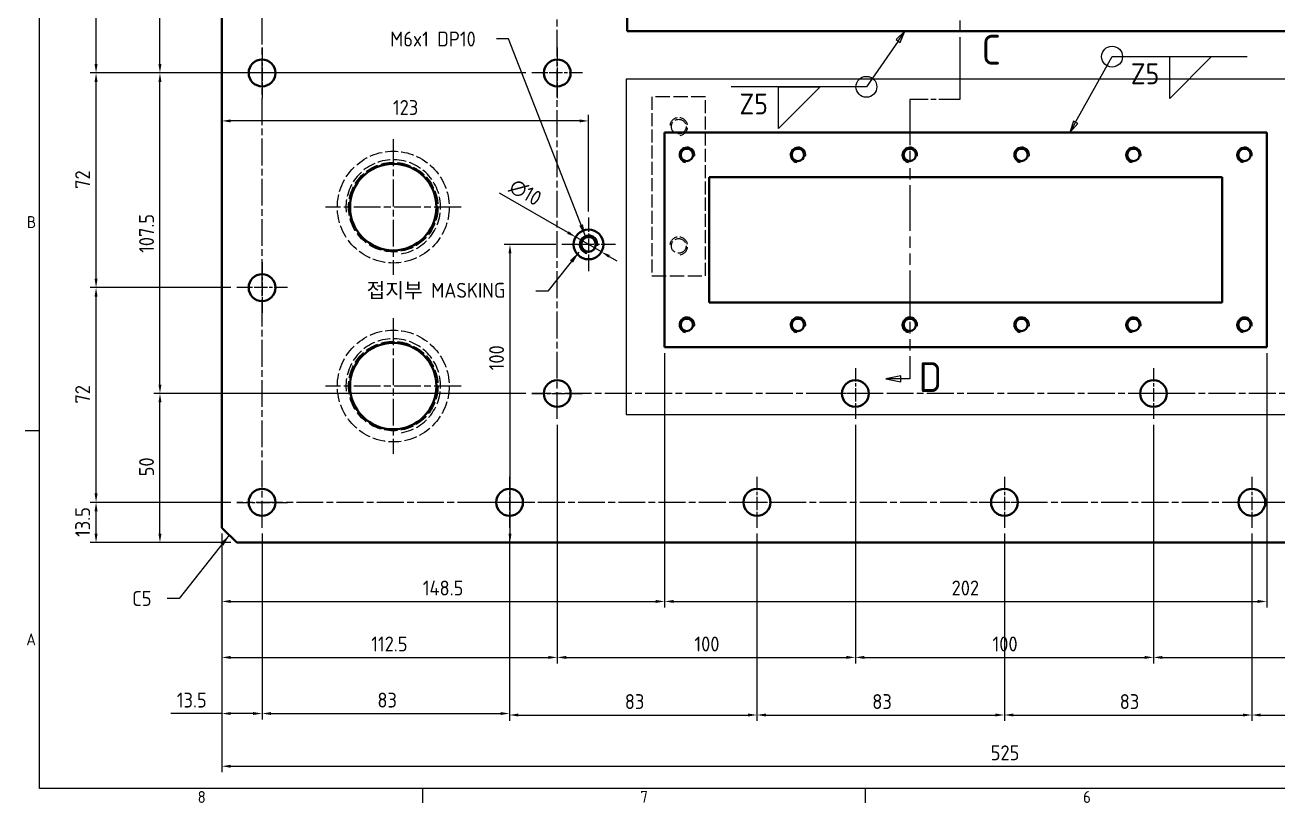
# Model space of a CAD drawing. Header units: millimetres. Extents: x 0 to 1188, y 0 to 840.
# Drawn here: x 15.2 to 435.5, y 15.2 to 276 of the extents above; entities that cross this region are included whole.
import ezdxf

# ---------------------------------------------------------------- set-up
doc = ezdxf.new("R2010")
doc.units = ezdxf.units.MM
doc.header["$LTSCALE"] = 2
for name, pattern in [('CHAIN', [0.3543, 0.2362, -0.0295, 0.0591, -0.0295]), ('DASHED', [0.2067, 0.1654, -0.0413]), ('DOUBLE_DASH_CHAIN', [1.2403, 0.6614, -0.0827, 0.1654, -0.0827, 0.1654, -0.0827])]:
    doc.linetypes.add(name, pattern=pattern)
doc.layers.get('0').update_dxf_attribs({"color": 3, "lineweight": 25})
for name, color, linetype, lineweight in [('가려진 것(ISO)', 2, 'DASHED', 18), ('가시적인 것(ISO)', 3, 'Continuous', 40), ('가시적인 좁은 것(ISO)', 3, 'Continuous', 35), ('경계(ISO)', 7, 'Continuous', 25), ('기호(ISO)', 5, 'Continuous', 25), ('단면선(ISO)', 7, 'CHAIN', 25), ('상세 경계(JIS)', 7, 'Continuous', 25), ('중심 표식(ISO)', 1, 'Continuous', 25), ('중심선(ISO)', 1, 'Continuous', 25), ('치수(ISO)', 2, 'Continuous', 25)]:
    doc.layers.add(name, color=color, linetype=linetype, lineweight=lineweight)
doc.styles.add('문자 텍스트_PSTEK_POSCO', font='isocp.shx')
doc.styles.add('부품번호텍스트_PSTEK_POSCO', font='isocp.shx')
doc.styles.add('치수 텍스트_PSTEK_POSCO', font='isocp.shx')
doc.styles.add('표면거칠기 텍스트_PSTEK_POSCO', font='isocp.shx')
doc.dimstyles.new('치수_PSTEK_POSCO', dxfattribs={"dimscale": 2, "dimtxt": 2.5, "dimasz": 1.5, "dimexe": 1, "dimexo": 1, "dimgap": 1, "dimtad": 1, "dimrnd": 1e-08, "dimdsep": 46, "dimtxsty": '치수 텍스트_PSTEK_POSCO', "dimcen": 0.09, "dimdle": 10, "dimclrd": 7, "dimclre": 7, "dimclrt": 2, "dimadec": 1, "dimazin": 2, "dimtfac": 1, "dimtmove": 0, "dimatfit": 3, "dimfxl": 0, "dimtolj": 1, "dimlwd": -1, "dimlwe": -1, "dimarcsym": 0})
doc.dimstyles.new('치수_PSTEK_POSCO$7', dxfattribs={"dimscale": 2, "dimtxt": 2.5, "dimasz": 2, "dimexe": 1, "dimexo": 1, "dimgap": 1, "dimtad": 1, "dimrnd": 1e-08, "dimdsep": 46, "dimtxsty": '치수 텍스트_PSTEK_POSCO', "dimcen": 0.09, "dimdle": 10, "dimclrd": 7, "dimclre": 7, "dimclrt": 2, "dimadec": 1, "dimazin": 2, "dimtfac": 1, "dimtmove": 0, "dimatfit": 3, "dimfxl": 0, "dimtolj": 1, "dimlwd": -1, "dimlwe": -1, "dimarcsym": 0})

# ---------------------------------------------------------------- blocks, each defined once
blk = doc.blocks.new('경계 Default Border')
at = {"layer": '경계(ISO)'}
for p, q in [((10, 70), (7.6, 70)), ((74.25, 10), (74.25, 7.6)), ((148.5, 10), (148.5, 7.6))]:
    blk.add_line(p, q, dxfattribs=at)
at = {"layer": '경계(ISO)', "flags": 128}
blk.add_lwpolyline([(10, 10), (10, 410), (584, 410), (584, 10), (10, 10)], dxfattribs=at)
at = {"layer": '경계(ISO)', "color": 2, "char_height": 2, "attachment_point": 7, "style": '문자 텍스트_PSTEK_POSCO'}
for s, insert in [('B', (7.92, 103.98)), ('A', (7.81, 34)), ('8', (36.55, 7.58)), ('7', (110.8, 7.6)), ('6', (185.05, 7.58))]:
    blk.add_mtext(s, dxfattribs=dict(at, insert=insert))
blk = doc.blocks.new('2dDetail0')
at = {"layer": '상세 경계(JIS)', "flags": 128}
blk.add_lwpolyline([(108.41, 72.69), (230.5, 72.69), (230.5, 128.94), (108.41, 128.94), (108.41, 72.69)], dxfattribs=at)
at = {"layer": '상세 경계(JIS)', "insert": (168.03, 131.38), "char_height": 5, "attachment_point": 7, "style": '부품번호텍스트_PSTEK_POSCO'}
blk.add_mtext('C', dxfattribs=at)
blk = doc.blocks.new('*D47')
at = {"layer": 'Defpoints', "color": 0, "transparency": 16777216}
for p in [(60.45, 152.47), (185.21, 152.47), (86.21, 102.47)]:
    blk.add_point(p, dxfattribs=at)
at = {"layer": '치수(ISO)', "color": 7, "transparency": 16777216}
for p, q in [((183.21, 152.47), (58.45, 152.47)), ((60.45, 105.47), (60.45, 149.47)), ((84.21, 102.47), (58.45, 102.47))]:
    blk.add_line(p, q, dxfattribs=at)
for points in [[(59.95, 149.47), (60.95, 149.47), (60.45, 152.47)], [(59.95, 105.47), (60.95, 105.47), (60.45, 102.47)]]:
    blk.add_solid(points, dxfattribs=at)
at = {"layer": '치수(ISO)', "color": 2, "transparency": 16777216, "insert": (55.95, 124.7), "char_height": 5, "attachment_point": 4, "rotation": 90, "style": '치수 텍스트_PSTEK_POSCO'}
blk.add_mtext('\\A1;50', dxfattribs=at)
blk = doc.blocks.new('*D49')
at = {"layer": 'Defpoints', "color": 0, "transparency": 16777216}
for p in [(60.45, 367.47), (185.21, 367.47), (185.21, 259.97)]:
    blk.add_point(p, dxfattribs=at)
at = {"layer": '치수(ISO)', "color": 7, "transparency": 16777216}
for p, q in [((183.21, 367.47), (58.45, 367.47)), ((60.45, 262.97), (60.45, 364.47)), ((183.21, 259.97), (58.45, 259.97))]:
    blk.add_line(p, q, dxfattribs=at)
for points in [[(59.95, 364.47), (60.95, 364.47), (60.45, 367.47)], [(59.95, 262.97), (60.95, 262.97), (60.45, 259.97)]]:
    blk.add_solid(points, dxfattribs=at)
at = {"layer": '치수(ISO)', "color": 2, "transparency": 16777216, "insert": (55.95, 307.14), "char_height": 5, "attachment_point": 4, "rotation": 90, "style": '치수 텍스트_PSTEK_POSCO'}
blk.add_mtext('\\A1;107.5', dxfattribs=at)
blk = doc.blocks.new('*D50')
at = {"layer": 'Defpoints', "color": 0, "transparency": 16777216}
for p in [(60.45, 259.97), (185.21, 259.97), (185.21, 152.47)]:
    blk.add_point(p, dxfattribs=at)
at = {"layer": '치수(ISO)', "color": 7, "transparency": 16777216}
for p, q in [((183.21, 259.97), (58.45, 259.97)), ((60.45, 155.47), (60.45, 256.97)), ((183.21, 152.47), (58.45, 152.47))]:
    blk.add_line(p, q, dxfattribs=at)
for points in [[(59.95, 256.97), (60.95, 256.97), (60.45, 259.97)], [(59.95, 155.47), (60.95, 155.47), (60.45, 152.47)]]:
    blk.add_solid(points, dxfattribs=at)
at = {"layer": '치수(ISO)', "color": 2, "transparency": 16777216, "insert": (55.95, 199.64), "char_height": 5, "attachment_point": 4, "rotation": 90, "style": '치수 텍스트_PSTEK_POSCO'}
blk.add_mtext('\\A1;107.5', dxfattribs=at)
blk = doc.blocks.new('*D51')
at = {"layer": 'Defpoints', "color": 0, "transparency": 16777216}
for p in [(39.02, 115.97), (86.21, 115.97), (86.21, 102.47)]:
    blk.add_point(p, dxfattribs=at)
at = {"layer": '치수(ISO)', "color": 7, "transparency": 16777216}
for p, q in [((84.21, 115.97), (37.02, 115.97)), ((39.02, 105.47), (39.02, 112.97)), ((84.21, 102.47), (37.02, 102.47))]:
    blk.add_line(p, q, dxfattribs=at)
for points in [[(38.52, 112.97), (39.52, 112.97), (39.02, 115.97)], [(38.52, 105.47), (39.52, 105.47), (39.02, 102.47)]]:
    blk.add_solid(points, dxfattribs=at)
at = {"layer": '치수(ISO)', "color": 2, "transparency": 16777216, "insert": (34.52, 104.37), "char_height": 5, "attachment_point": 4, "rotation": 90, "style": '치수 텍스트_PSTEK_POSCO'}
blk.add_mtext('\\A1;13.5', dxfattribs=at)
blk = doc.blocks.new('*D54')
at = {"layer": 'Defpoints', "color": 0, "transparency": 16777216}
for p in [(39.02, 331.97), (86.21, 331.97), (86.21, 259.97)]:
    blk.add_point(p, dxfattribs=at)
at = {"layer": '치수(ISO)', "color": 7, "transparency": 16777216}
for p, q in [((84.21, 331.97), (37.02, 331.97)), ((39.02, 262.97), (39.02, 328.97)), ((84.21, 259.97), (37.02, 259.97))]:
    blk.add_line(p, q, dxfattribs=at)
for points in [[(38.52, 328.97), (39.52, 328.97), (39.02, 331.97)], [(38.52, 262.97), (39.52, 262.97), (39.02, 259.97)]]:
    blk.add_solid(points, dxfattribs=at)
at = {"layer": '치수(ISO)', "color": 2, "transparency": 16777216, "insert": (34.52, 293.09), "char_height": 5, "attachment_point": 4, "rotation": 90, "style": '치수 텍스트_PSTEK_POSCO'}
blk.add_mtext('\\A1;72', dxfattribs=at)
blk = doc.blocks.new('*D55')
at = {"layer": 'Defpoints', "color": 0, "transparency": 16777216}
for p in [(39.02, 259.97), (86.21, 259.97), (86.21, 187.97)]:
    blk.add_point(p, dxfattribs=at)
at = {"layer": '치수(ISO)', "color": 7, "transparency": 16777216}
for p, q in [((84.21, 259.97), (37.02, 259.97)), ((39.02, 190.97), (39.02, 256.97)), ((84.21, 187.97), (37.02, 187.97))]:
    blk.add_line(p, q, dxfattribs=at)
for points in [[(38.52, 256.97), (39.52, 256.97), (39.02, 259.97)], [(38.52, 190.97), (39.52, 190.97), (39.02, 187.97)]]:
    blk.add_solid(points, dxfattribs=at)
at = {"layer": '치수(ISO)', "color": 2, "transparency": 16777216, "insert": (34.52, 221.09), "char_height": 5, "attachment_point": 4, "rotation": 90, "style": '치수 텍스트_PSTEK_POSCO'}
blk.add_mtext('\\A1;72', dxfattribs=at)
blk = doc.blocks.new('*D56')
at = {"layer": 'Defpoints', "color": 0, "transparency": 16777216}
for p in [(39.02, 187.97), (86.21, 187.97), (86.21, 115.97)]:
    blk.add_point(p, dxfattribs=at)
at = {"layer": '치수(ISO)', "color": 7, "transparency": 16777216}
for p, q in [((84.21, 187.97), (37.02, 187.97)), ((39.02, 118.97), (39.02, 184.97)), ((84.21, 115.97), (37.02, 115.97))]:
    blk.add_line(p, q, dxfattribs=at)
for points in [[(38.52, 184.97), (39.52, 184.97), (39.02, 187.97)], [(38.52, 118.97), (39.52, 118.97), (39.02, 115.97)]]:
    blk.add_solid(points, dxfattribs=at)
at = {"layer": '치수(ISO)', "color": 2, "transparency": 16777216, "insert": (34.52, 149.09), "char_height": 5, "attachment_point": 4, "rotation": 90, "style": '치수 텍스트_PSTEK_POSCO'}
blk.add_mtext('\\A1;72', dxfattribs=at)
blk = doc.blocks.new('*D57')
at = {"layer": 'Defpoints', "color": 0, "transparency": 16777216}
for p in [(229.71, 167.97), (81.21, 107.47), (229.71, 82.74)]:
    blk.add_point(p, dxfattribs=at)
at = {"layer": '치수(ISO)', "color": 7, "transparency": 16777216}
for p, q in [((229.71, 165.97), (229.71, 80.74)), ((81.21, 105.47), (81.21, 80.74)), ((84.21, 82.74), (226.71, 82.74))]:
    blk.add_line(p, q, dxfattribs=at)
for points in [[(84.21, 83.24), (84.21, 82.24), (81.21, 82.74)], [(226.71, 83.24), (226.71, 82.24), (229.71, 82.74)]]:
    blk.add_solid(points, dxfattribs=at)
at = {"layer": '치수(ISO)', "color": 2, "transparency": 16777216, "insert": (148.61, 87.24), "char_height": 5, "attachment_point": 4, "style": '치수 텍스트_PSTEK_POSCO'}
blk.add_mtext('\\A1;148.5', dxfattribs=at)
blk = doc.blocks.new('*D58')
at = {"layer": 'Defpoints', "color": 0, "transparency": 16777216}
for p in [(229.71, 167.97), (431.71, 167.97), (431.71, 82.74)]:
    blk.add_point(p, dxfattribs=at)
at = {"layer": '치수(ISO)', "color": 7, "transparency": 16777216}
for p, q in [((229.71, 165.97), (229.71, 80.74)), ((431.71, 165.97), (431.71, 80.74)), ((232.71, 82.74), (428.71, 82.74))]:
    blk.add_line(p, q, dxfattribs=at)
for points in [[(232.71, 83.24), (232.71, 82.24), (229.71, 82.74)], [(428.71, 83.24), (428.71, 82.24), (431.71, 82.74)]]:
    blk.add_solid(points, dxfattribs=at)
at = {"layer": '치수(ISO)', "color": 2, "transparency": 16777216, "insert": (326, 87.24), "char_height": 5, "attachment_point": 4, "style": '치수 텍스트_PSTEK_POSCO'}
blk.add_mtext('\\A1;202', dxfattribs=at)
blk = doc.blocks.new('*D72')
at = {"layer": 'Defpoints', "color": 0, "transparency": 16777216}
for p in [(193.71, 143.97), (81.21, 107.47), (193.71, 63.97)]:
    blk.add_point(p, dxfattribs=at)
at = {"layer": '치수(ISO)', "color": 7, "transparency": 16777216}
for p, q in [((193.71, 141.97), (193.71, 61.97)), ((81.21, 105.47), (81.21, 61.97)), ((84.21, 63.97), (190.71, 63.97))]:
    blk.add_line(p, q, dxfattribs=at)
for points in [[(84.21, 64.47), (84.21, 63.47), (81.21, 63.97)], [(190.71, 64.47), (190.71, 63.47), (193.71, 63.97)]]:
    blk.add_solid(points, dxfattribs=at)
at = {"layer": '치수(ISO)', "color": 2, "transparency": 16777216, "insert": (131.34, 68.47), "char_height": 5, "attachment_point": 4, "style": '치수 텍스트_PSTEK_POSCO'}
blk.add_mtext('\\A1;112.5', dxfattribs=at)
blk = doc.blocks.new('*D73')
at = {"layer": 'Defpoints', "color": 0, "transparency": 16777216}
for p in [(193.71, 143.97), (293.71, 143.97), (293.71, 63.97)]:
    blk.add_point(p, dxfattribs=at)
at = {"layer": '치수(ISO)', "color": 7, "transparency": 16777216}
for p, q in [((193.71, 141.97), (193.71, 61.97)), ((293.71, 141.97), (293.71, 61.97)), ((196.71, 63.97), (290.71, 63.97))]:
    blk.add_line(p, q, dxfattribs=at)
for points in [[(196.71, 64.47), (196.71, 63.47), (193.71, 63.97)], [(290.71, 64.47), (290.71, 63.47), (293.71, 63.97)]]:
    blk.add_solid(points, dxfattribs=at)
at = {"layer": '치수(ISO)', "color": 2, "transparency": 16777216, "insert": (239.73, 68.47), "char_height": 5, "attachment_point": 4, "style": '치수 텍스트_PSTEK_POSCO'}
blk.add_mtext('\\A1;100', dxfattribs=at)
blk = doc.blocks.new('*D74')
at = {"layer": 'Defpoints', "color": 0, "transparency": 16777216}
for p in [(293.71, 143.97), (393.71, 143.97), (393.71, 63.97)]:
    blk.add_point(p, dxfattribs=at)
at = {"layer": '치수(ISO)', "color": 7, "transparency": 16777216}
for p, q in [((293.71, 141.97), (293.71, 61.97)), ((393.71, 141.97), (393.71, 61.97)), ((296.71, 63.97), (390.71, 63.97))]:
    blk.add_line(p, q, dxfattribs=at)
for points in [[(296.71, 64.47), (296.71, 63.47), (293.71, 63.97)], [(390.71, 64.47), (390.71, 63.47), (393.71, 63.97)]]:
    blk.add_solid(points, dxfattribs=at)
at = {"layer": '치수(ISO)', "color": 2, "transparency": 16777216, "insert": (339.73, 68.47), "char_height": 5, "attachment_point": 4, "style": '치수 텍스트_PSTEK_POSCO'}
blk.add_mtext('\\A1;100', dxfattribs=at)
blk = doc.blocks.new('*D75')
at = {"layer": 'Defpoints', "color": 0, "transparency": 16777216}
for p in [(393.71, 143.97), (493.71, 143.97), (493.71, 63.97)]:
    blk.add_point(p, dxfattribs=at)
at = {"layer": '치수(ISO)', "color": 7, "transparency": 16777216}
for p, q in [((393.71, 141.97), (393.71, 61.97)), ((493.71, 141.97), (493.71, 61.97)), ((396.71, 63.97), (490.71, 63.97))]:
    blk.add_line(p, q, dxfattribs=at)
for points in [[(396.71, 64.47), (396.71, 63.47), (393.71, 63.97)], [(490.71, 64.47), (490.71, 63.47), (493.71, 63.97)]]:
    blk.add_solid(points, dxfattribs=at)
at = {"layer": '치수(ISO)', "color": 2, "transparency": 16777216, "insert": (439.73, 68.47), "char_height": 5, "attachment_point": 4, "style": '치수 텍스트_PSTEK_POSCO'}
blk.add_mtext('\\A1;100', dxfattribs=at)
blk = doc.blocks.new('*D77')
at = {"layer": 'Defpoints', "color": 0, "transparency": 16777216}
for p in [(81.21, 107.47), (94.71, 107.47), (94.71, 45.15)]:
    blk.add_point(p, dxfattribs=at)
at = {"layer": '치수(ISO)', "color": 7, "transparency": 16777216}
for p, q in [((81.21, 105.47), (81.21, 43.15)), ((94.71, 105.47), (94.71, 43.15)), ((81.21, 45.15), (64.12, 45.15)), ((91.71, 45.15), (84.21, 45.15))]:
    blk.add_line(p, q, dxfattribs=at)
for points in [[(84.21, 45.65), (84.21, 44.65), (81.21, 45.15)], [(91.71, 45.65), (91.71, 44.65), (94.71, 45.15)]]:
    blk.add_solid(points, dxfattribs=at)
at = {"layer": '치수(ISO)', "color": 2, "transparency": 16777216, "insert": (66.12, 49.65), "char_height": 5, "attachment_point": 4, "style": '치수 텍스트_PSTEK_POSCO'}
blk.add_mtext('\\A1;13.5', dxfattribs=at)
blk = doc.blocks.new('*D78')
at = {"layer": 'Defpoints', "color": 0, "transparency": 16777216}
for p in [(94.71, 107.47), (177.71, 107.47), (177.71, 45.15)]:
    blk.add_point(p, dxfattribs=at)
at = {"layer": '치수(ISO)', "color": 7, "transparency": 16777216}
for p, q in [((94.71, 105.47), (94.71, 43.15)), ((177.71, 105.47), (177.71, 43.15)), ((97.71, 45.15), (174.71, 45.15))]:
    blk.add_line(p, q, dxfattribs=at)
for points in [[(97.71, 45.65), (97.71, 44.65), (94.71, 45.15)], [(174.71, 45.65), (174.71, 44.65), (177.71, 45.15)]]:
    blk.add_solid(points, dxfattribs=at)
at = {"layer": '치수(ISO)', "color": 2, "transparency": 16777216, "insert": (133.38, 49.65), "char_height": 5, "attachment_point": 4, "style": '치수 텍스트_PSTEK_POSCO'}
blk.add_mtext('\\A1;83', dxfattribs=at)
blk = doc.blocks.new('*D79')
at = {"layer": 'Defpoints', "color": 0, "transparency": 16777216}
for p in [(177.71, 107.47), (260.71, 107.47), (260.71, 44.65)]:
    blk.add_point(p, dxfattribs=at)
at = {"layer": '치수(ISO)', "color": 7, "transparency": 16777216}
for p, q in [((177.71, 105.47), (177.71, 42.65)), ((260.71, 105.47), (260.71, 42.65)), ((180.71, 44.65), (257.71, 44.65))]:
    blk.add_line(p, q, dxfattribs=at)
for points in [[(180.71, 45.15), (180.71, 44.15), (177.71, 44.65)], [(257.71, 45.15), (257.71, 44.15), (260.71, 44.65)]]:
    blk.add_solid(points, dxfattribs=at)
at = {"layer": '치수(ISO)', "color": 2, "transparency": 16777216, "insert": (216.38, 49.15), "char_height": 5, "attachment_point": 4, "style": '치수 텍스트_PSTEK_POSCO'}
blk.add_mtext('\\A1;83', dxfattribs=at)
blk = doc.blocks.new('*D80')
at = {"layer": 'Defpoints', "color": 0, "transparency": 16777216}
for p in [(260.71, 107.47), (343.71, 107.47), (343.71, 44.65)]:
    blk.add_point(p, dxfattribs=at)
at = {"layer": '치수(ISO)', "color": 7, "transparency": 16777216}
for p, q in [((260.71, 105.47), (260.71, 42.65)), ((343.71, 105.47), (343.71, 42.65)), ((263.71, 44.65), (340.71, 44.65))]:
    blk.add_line(p, q, dxfattribs=at)
for points in [[(263.71, 45.15), (263.71, 44.15), (260.71, 44.65)], [(340.71, 45.15), (340.71, 44.15), (343.71, 44.65)]]:
    blk.add_solid(points, dxfattribs=at)
at = {"layer": '치수(ISO)', "color": 2, "transparency": 16777216, "insert": (299.38, 49.15), "char_height": 5, "attachment_point": 4, "style": '치수 텍스트_PSTEK_POSCO'}
blk.add_mtext('\\A1;83', dxfattribs=at)
blk = doc.blocks.new('*D81')
at = {"layer": 'Defpoints', "color": 0, "transparency": 16777216}
for p in [(343.71, 107.47), (426.71, 107.47), (426.71, 44.65)]:
    blk.add_point(p, dxfattribs=at)
at = {"layer": '치수(ISO)', "color": 7, "transparency": 16777216}
for p, q in [((343.71, 105.47), (343.71, 42.65)), ((426.71, 105.47), (426.71, 42.65)), ((346.71, 44.65), (423.71, 44.65))]:
    blk.add_line(p, q, dxfattribs=at)
for points in [[(346.71, 45.15), (346.71, 44.15), (343.71, 44.65)], [(423.71, 45.15), (423.71, 44.15), (426.71, 44.65)]]:
    blk.add_solid(points, dxfattribs=at)
at = {"layer": '치수(ISO)', "color": 2, "transparency": 16777216, "insert": (382.38, 49.15), "char_height": 5, "attachment_point": 4, "style": '치수 텍스트_PSTEK_POSCO'}
blk.add_mtext('\\A1;83', dxfattribs=at)
blk = doc.blocks.new('*D82')
at = {"layer": 'Defpoints', "color": 0, "transparency": 16777216}
for p in [(426.71, 107.47), (509.71, 107.47), (509.71, 44.65)]:
    blk.add_point(p, dxfattribs=at)
at = {"layer": '치수(ISO)', "color": 7, "transparency": 16777216}
for p, q in [((426.71, 105.47), (426.71, 42.65)), ((509.71, 105.47), (509.71, 42.65)), ((429.71, 44.65), (506.71, 44.65))]:
    blk.add_line(p, q, dxfattribs=at)
for points in [[(429.71, 45.15), (429.71, 44.15), (426.71, 44.65)], [(506.71, 45.15), (506.71, 44.15), (509.71, 44.65)]]:
    blk.add_solid(points, dxfattribs=at)
at = {"layer": '치수(ISO)', "color": 2, "transparency": 16777216, "insert": (465.38, 49.15), "char_height": 5, "attachment_point": 4, "style": '치수 텍스트_PSTEK_POSCO'}
blk.add_mtext('\\A1;83', dxfattribs=at)
blk = doc.blocks.new('*D100')
at = {"layer": 'Defpoints', "color": 0, "transparency": 16777216}
for p in [(81.21, 107.47), (606.21, 107.47), (606.21, 27.47)]:
    blk.add_point(p, dxfattribs=at)
at = {"layer": '치수(ISO)', "color": 7, "transparency": 16777216}
for p, q in [((81.21, 105.47), (81.21, 25.47)), ((606.21, 105.47), (606.21, 25.47)), ((84.21, 27.47), (603.21, 27.47))]:
    blk.add_line(p, q, dxfattribs=at)
for points in [[(84.21, 27.97), (84.21, 26.97), (81.21, 27.47)], [(603.21, 27.97), (603.21, 26.97), (606.21, 27.47)]]:
    blk.add_solid(points, dxfattribs=at)
at = {"layer": '치수(ISO)', "color": 2, "transparency": 16777216, "insert": (339.11, 31.97), "char_height": 5, "attachment_point": 4, "style": '치수 텍스트_PSTEK_POSCO'}
blk.add_mtext('\\A1;525', dxfattribs=at)
blk = doc.blocks.new('*D104')
at = {"layer": 'Defpoints', "color": 0, "transparency": 16777216}
for p in [(81.21, 243.89), (81.21, 243.89), (204.21, 211.47)]:
    blk.add_point(p, dxfattribs=at)
at = {"layer": '치수(ISO)', "color": 7, "transparency": 16777216}
for p, q in [((201.21, 243.89), (84.21, 243.89)), ((204.21, 213.47), (204.21, 245.89))]:
    blk.add_line(p, q, dxfattribs=at)
for points in [[(84.21, 244.39), (84.21, 243.39), (81.21, 243.89)], [(201.21, 244.39), (201.21, 243.39), (204.21, 243.89)]]:
    blk.add_solid(points, dxfattribs=at)
at = {"layer": '치수(ISO)', "color": 2, "transparency": 16777216, "insert": (138.61, 248.39), "char_height": 5, "attachment_point": 4, "style": '치수 텍스트_PSTEK_POSCO'}
blk.add_mtext('\\A1;123', dxfattribs=at)
blk = doc.blocks.new('*D105')
at = {"layer": 'Defpoints', "color": 0, "transparency": 16777216}
for p in [(195.21, 202.47), (177.86, 102.47), (184, 102.47)]:
    blk.add_point(p, dxfattribs=at)
at = {"layer": '치수(ISO)', "color": 7, "transparency": 16777216}
for p, q in [((193.21, 202.47), (175.86, 202.47)), ((177.86, 199.47), (177.86, 105.47))]:
    blk.add_line(p, q, dxfattribs=at)
for points in [[(177.36, 199.47), (178.36, 199.47), (177.86, 202.47)], [(177.36, 105.47), (178.36, 105.47), (177.86, 102.47)]]:
    blk.add_solid(points, dxfattribs=at)
at = {"layer": '치수(ISO)', "color": 2, "transparency": 16777216, "insert": (173.36, 160.25), "char_height": 5, "attachment_point": 4, "rotation": 90, "style": '치수 텍스트_PSTEK_POSCO'}
blk.add_mtext('\\A1;100', dxfattribs=at)
blk = doc.blocks.new('*D106')
at = {"layer": 'Defpoints', "color": 0, "transparency": 16777216}
for p in [(199.88, 204.97), (208.54, 199.97)]:
    blk.add_point(p, dxfattribs=at)
at = {"layer": '치수(ISO)', "color": 7, "transparency": 16777216}
for p, q in [((197.28, 206.47), (174.37, 219.7)), ((208.54, 199.97), (199.88, 204.97)), ((211.14, 198.47), (213.74, 196.97))]:
    blk.add_line(p, q, dxfattribs=at)
for points in [[(197.53, 206.91), (197.03, 206.04), (199.88, 204.97)], [(211.39, 198.91), (210.89, 198.04), (208.54, 199.97)]]:
    blk.add_solid(points, dxfattribs=at)
at = {"layer": '치수(ISO)', "color": 2, "transparency": 16777216, "insert": (178.35, 222.6), "char_height": 5, "attachment_point": 4, "rotation": 330, "style": '치수 텍스트_PSTEK_POSCO'}
blk.add_mtext('\\A1;∅10', dxfattribs=at)
blk = doc.blocks.new('2dTransSection2')
at = {"layer": '단면선(ISO)', "linetype": 'Continuous'}
for p, q in [((162.86, 178.04), (160.36, 177.54)), ((162.86, 177.54), (160.36, 177.54)), ((160.36, 177.54), (162.86, 177.04)), ((162.86, 177.04), (162.86, 178.04)), ((164.36, 177.54), (162.86, 177.54)), ((164.36, 177.54), (164.36, 173.99)), ((164.36, 129.07), (164.36, 125.52)), ((158.48, 125.52), (155.98, 125.52)), ((155.98, 125.52), (155.98, 121.73)), ((164.36, 125.52), (161.86, 125.52)), ((155.98, 82.51), (155.98, 78.71)), ((154.48, 79.21), (151.98, 78.71)), ((154.48, 78.71), (151.98, 78.71)), ((151.98, 78.71), (154.48, 78.21)), ((154.48, 78.21), (154.48, 79.21)), ((155.98, 78.71), (154.48, 78.71))]:
    blk.add_line(p, q, dxfattribs=at)
at = {"layer": '단면선(ISO)', "linetype": 'DOUBLE_DASH_CHAIN', "ltscale": 5.582564}
blk.add_line((164.36, 177.54), (164.36, 125.52), dxfattribs=at)
at = {"layer": '단면선(ISO)', "linetype": 'DOUBLE_DASH_CHAIN', "ltscale": 2.658325}
blk.add_line((164.36, 125.52), (155.98, 125.52), dxfattribs=at)
at = {"layer": '단면선(ISO)', "linetype": 'DOUBLE_DASH_CHAIN', "ltscale": 5.780615}
blk.add_line((155.98, 125.52), (155.98, 78.71), dxfattribs=at)
at = {"layer": '단면선(ISO)', "linetype": 'Continuous', "flags": 128}
for points in [[(162.86, 178.04), (160.36, 177.54), (162.86, 177.04), (162.86, 178.04)], [(154.48, 79.21), (151.98, 78.71), (154.48, 78.21), (154.48, 79.21)]]:
    blk.add_lwpolyline(points, dxfattribs=at)
at = {"layer": '단면선(ISO)'}
for points in [[(162.86, 178.04), (160.36, 177.54), (162.86, 177.04), (162.86, 178.04)], [(154.48, 79.21), (151.98, 78.71), (154.48, 78.21), (154.48, 79.21)]]:
    blk.add_solid(points, dxfattribs=at)
at = {"layer": '단면선(ISO)', "char_height": 5, "attachment_point": 7, "style": '부품번호텍스트_PSTEK_POSCO'}
for insert in [(155.53, 175.66), (157.5, 76.49)]:
    blk.add_mtext('D', dxfattribs=dict(at, insert=insert))

msp = doc.modelspace()

# ---------------------------------------------------------------- linework, layer by layer
at = {"layer": '가려진 것(ISO)', "ltscale": 14.513788}
for p, q in [((243.4623, 251.9729), (225.4623, 251.9729)), ((225.4623, 191.9729), (243.4623, 191.9729))]:
    msp.add_line(p, q, dxfattribs=at)
at = {"layer": '가려진 것(ISO)', "ltscale": 13.194353}
for p, q in [((225.4623, 251.9729), (225.4623, 191.9729)), ((243.4623, 191.9729), (243.4623, 251.9729))]:
    msp.add_line(p, q, dxfattribs=at)
at = {"layer": '가려진 것(ISO)', "ltscale": 12.45542}
for centre in [(234.4623, 241.9729), (234.4623, 201.9729)]:
    msp.add_circle(centre, 2.4585, dxfattribs=at)
at = {"layer": '가려진 것(ISO)', "ltscale": 12.953526}
for centre in [(138.7123, 214.9729), (138.7123, 154.9729)]:
    msp.add_circle(centre, 18.75, dxfattribs=at)
at = {"layer": '가려진 것(ISO)', "ltscale": 13.413276}
for centre in [(138.7123, 214.9729), (138.7123, 154.9729)]:
    msp.add_circle(centre, 15.0029, dxfattribs=at)
at = {"layer": '가려진 것(ISO)', "ltscale": 11.399102}
for centre in [(234.4623, 241.9729), (234.4623, 201.9729)]:
    msp.add_arc(centre, 3, 280, 190, dxfattribs=at)
at = {"layer": '가려진 것(ISO)', "ltscale": 12.934498}
for centre in [(138.7123, 214.9729), (138.7123, 154.9729)]:
    msp.add_arc(centre, 15.8857, 280, 190, dxfattribs=at)
at = {"layer": '가시적인 것(ISO)'}
for p, q in [((81.2123, 107.4729), (81.2123, 412.4729)), ((217.2123, 345.9729), (217.2123, 273.9729)), ((217.2123, 273.9729), (440.2123, 273.9729)), ((229.7123, 239.9729), (229.7123, 167.9729)), ((431.7123, 239.9729), (229.7123, 239.9729)), ((431.7123, 167.9729), (431.7123, 239.9729)), ((244.7123, 182.9729), (244.7123, 224.9729)), ((244.7123, 224.9729), (416.7123, 224.9729)), ((416.7123, 224.9729), (416.7123, 182.9729)), ((416.7123, 182.9729), (244.7123, 182.9729)), ((229.7123, 167.9729), (431.7123, 167.9729)), ((86.2123, 102.4729), (81.2123, 107.4729)), ((601.2123, 102.4729), (86.2123, 102.4729))]:
    msp.add_line(p, q, dxfattribs=at)
for centre, radius in [((94.7123, 259.9729), 4.5), ((193.7123, 259.9729), 4.5), ((237.2123, 232.4729), 2.067), ((274.4623, 232.4729), 2.067), ((311.9623, 232.4729), 2.067), ((349.4623, 232.4729), 2.067), ((386.9623, 232.4729), 2.067), ((424.2123, 232.4729), 2.067), ((138.7123, 214.9729), 14.5), ((204.2123, 202.4729), 5), ((204.2123, 202.4729), 2.4585), ((94.7123, 187.9729), 4.5), ((237.2123, 175.4729), 2.067), ((274.4623, 175.4729), 2.067), ((311.9623, 175.4729), 2.067), ((349.4623, 175.4729), 2.067), ((386.9623, 175.4729), 2.067), ((424.2123, 175.4729), 2.067), ((138.7123, 154.9729), 14.5), ((193.7123, 152.4729), 4.5), ((293.7123, 152.4729), 4.5), ((393.7123, 152.4729), 4.5), ((94.7123, 115.9729), 4.5), ((177.7123, 115.9729), 4.5), ((260.7123, 115.9729), 4.5), ((343.7123, 115.9729), 4.5), ((426.7123, 115.9729), 4.5)]:
    msp.add_circle(centre, radius, dxfattribs=at)
at = {"layer": '가시적인 좁은 것(ISO)'}
for centre, radius in [((237.2123, 232.4729), 2.5), ((274.4623, 232.4729), 2.5), ((311.9623, 232.4729), 2.5), ((349.4623, 232.4729), 2.5), ((386.9623, 232.4729), 2.5), ((424.2123, 232.4729), 2.5), ((204.2123, 202.4729), 3), ((237.2123, 175.4729), 2.5), ((274.4623, 175.4729), 2.5), ((311.9623, 175.4729), 2.5), ((349.4623, 175.4729), 2.5), ((386.9623, 175.4729), 2.5), ((424.2123, 175.4729), 2.5)]:
    msp.add_arc(centre, radius, 350, 260, dxfattribs=at)
at = {"layer": '기호(ISO)', "color": 7}
for p, q in [((310.3282, 273.9729), (307.3925, 271.1407)), ((308.05, 270.685), (310.3282, 273.9729)), ((308.7076, 270.2294), (310.3282, 273.9729)), ((308.05, 270.685), (297.4102, 255.329)), ((307.3925, 271.1407), (308.7076, 270.2294)), ((367.601, 243.4693), (379.8134, 265.4437)), ((379.8134, 265.4437), (425.1856, 265.4437)), ((297.4102, 255.329), (252.0379, 255.329)), ((366.9017, 243.8579), (365.6579, 239.9729)), ((368.3003, 243.0806), (366.9017, 243.8579)), ((367.601, 243.4693), (365.6579, 239.9729)), ((365.6579, 239.9729), (368.3003, 243.0806))]:
    msp.add_line(p, q, dxfattribs=at)
at = {"layer": '기호(ISO)'}
for p, q in [((399.1856, 265.4437), (413.1856, 265.4437)), ((413.1856, 265.4437), (399.1856, 251.4437)), ((399.1856, 251.4437), (399.1856, 265.4437)), ((267.9102, 255.329), (281.9102, 255.329)), ((281.9102, 255.329), (267.9102, 241.329)), ((267.9102, 241.329), (267.9102, 255.329))]:
    msp.add_line(p, q, dxfattribs=at)
at = {"layer": '기호(ISO)', "color": 7, "flags": 128}
for points in [[(308.7076, 270.2294), (310.3282, 273.9729), (307.3925, 271.1407), (308.7076, 270.2294)], [(366.9017, 243.8579), (365.6579, 239.9729), (368.3002, 243.0806), (366.9017, 243.8579)]]:
    msp.add_lwpolyline(points, dxfattribs=at)
at = {"layer": '기호(ISO)'}
for centre in [(379.8134, 265.4437), (297.4102, 255.329)]:
    msp.add_circle(centre, 3.5, dxfattribs=at)
at = {"layer": '기호(ISO)', "color": 7}
for points in [[(308.7076, 270.2294), (310.3282, 273.9729), (307.3925, 271.1407), (308.7076, 270.2294)], [(366.9017, 243.8579), (365.6579, 239.9729), (368.3002, 243.0806), (366.9017, 243.8579)]]:
    msp.add_solid(points, dxfattribs=at)
at = {"layer": '중심 표식(ISO)', "linetype": 'CHAIN', "ltscale": 9.445163}
for p, q in [((94.7123, 268.4729), (94.7123, 251.4729)), ((193.7123, 268.4729), (193.7123, 251.4729)), ((103.2123, 259.9729), (86.2123, 259.9729)), ((202.2123, 259.9729), (185.2123, 259.9729)), ((94.7123, 196.4729), (94.7123, 179.4729)), ((103.2123, 187.9729), (86.2123, 187.9729)), ((293.7123, 160.9729), (293.7123, 143.9729)), ((393.7123, 160.9729), (393.7123, 143.9729)), ((185.2123, 152.4729), (202.2123, 152.4729)), ((302.2123, 152.4729), (285.2123, 152.4729)), ((402.2123, 152.4729), (385.2123, 152.4729)), ((177.7123, 124.4729), (177.7123, 107.4729)), ((260.7123, 124.4729), (260.7123, 107.4729)), ((343.7123, 124.4729), (343.7123, 107.4729)), ((426.7123, 124.4729), (426.7123, 107.4729)), ((86.2123, 115.9729), (103.2123, 115.9729)), ((186.2123, 115.9729), (169.2123, 115.9729)), ((269.2123, 115.9729), (252.2123, 115.9729)), ((352.2123, 115.9729), (335.2123, 115.9729)), ((435.2123, 115.9729), (418.2123, 115.9729))]:
    msp.add_line(p, q, dxfattribs=at)
at = {"layer": '중심 표식(ISO)', "linetype": 'CHAIN', "ltscale": 19.051651}
for p, q in [((138.7123, 237.7229), (138.7123, 192.2229)), ((161.4623, 214.9729), (115.9623, 214.9729)), ((138.7123, 177.7229), (138.7123, 132.2229)), ((161.4623, 154.9729), (115.9623, 154.9729))]:
    msp.add_line(p, q, dxfattribs=at)
at = {"layer": '중심 표식(ISO)', "linetype": 'CHAIN', "ltscale": 10.000767}
for p, q in [((204.2123, 211.4729), (204.2123, 193.4729)), ((213.2123, 202.4729), (195.2123, 202.4729))]:
    msp.add_line(p, q, dxfattribs=at)
at = {"layer": '중심선(ISO)', "linetype": 'CHAIN', "ltscale": 19.051651}
for p, q in [((94.7123, 107.4729), (94.7123, 412.4729)), ((193.7123, 143.9729), (193.7123, 375.9729)), ((502.2123, 152.4729), (185.2123, 152.4729)), ((601.2123, 115.9729), (86.2123, 115.9729))]:
    msp.add_line(p, q, dxfattribs=at)

# ---------------------------------------------------------------- block references
at = {"xscale": 2, "yscale": 2, "zscale": 2}
msp.add_blockref('경계 Default Border', (0, 0), dxfattribs=at)
at = {"layer": '단면선(ISO)', "xscale": 2, "yscale": 2, "zscale": 2}
msp.add_blockref('2dTransSection2', (0, 0), dxfattribs=at)
at = {"layer": '상세 경계(JIS)', "xscale": 2, "yscale": 2, "zscale": 2}
msp.add_blockref('2dDetail0', (0, 0), dxfattribs=at)

# ---------------------------------------------------------------- texts
at = {"layer": '기호(ISO)', "color": 2, "insert": (137.6827, 271.3657), "char_height": 5, "width": 33.676698, "attachment_point": 4, "line_spacing_factor": 0.4375, "style": '치수 텍스트_PSTEK_POSCO'}
msp.add_mtext('{M6x1 DP10}', dxfattribs=at)
at = {"layer": '기호(ISO)', "color": 7, "char_height": 7, "attachment_point": 7, "style": '표면거칠기 텍스트_PSTEK_POSCO'}
for insert in [(386.1078, 256.1936), (254.8323, 246.0789)]:
    msp.add_mtext('Z5', dxfattribs=dict(at, insert=insert))
at = {"layer": '기호(ISO)', "color": 2, "insert": (129.7586, 186.8106), "char_height": 5, "width": 54.821215, "attachment_point": 4, "style": '치수 텍스트_PSTEK_POSCO'}
msp.add_mtext('{\\fISOCP|b0|i0;\\H5.0000;접지부 MASKING}', dxfattribs=at)
at = {"layer": '기호(ISO)', "color": 2, "insert": (51.1324, 83.726), "char_height": 5, "attachment_point": 4, "style": '치수 텍스트_PSTEK_POSCO'}
msp.add_mtext('{C5}', dxfattribs=at)

# ---------------------------------------------------------------- dimensions: what is measured, and where the dimension line sits
at = {"layer": '치수(ISO)', "color": 7}
for base, p1, p2, angle, override, picture, middle in [((60.449, 367.4729), (185.2123, 259.9729), (185.2123, 367.4729), 90, {"dimdec": 2, "dimtp": 0, "dimtm": 0, "dimtdec": 2, "dimtofl": 0, "dimatfit": 1}, '*D49', (60.449, 313.7429)), ((39.0204, 331.9729), (86.2123, 259.9729), (86.2123, 331.9729), 90, {"dimdec": 2, "dimtp": 0, "dimtm": 0, "dimtdec": 2, "dimtofl": 0, "dimatfit": 1}, '*D54', (39.0204, 295.9929)), ((39.0204, 259.9729), (86.2123, 187.9729), (86.2123, 259.9729), 90, {"dimdec": 2, "dimtp": 0, "dimtm": 0, "dimtdec": 2, "dimtofl": 0, "dimatfit": 1}, '*D55', (39.0204, 223.9929)), ((60.449, 259.9729), (185.2123, 152.4729), (185.2123, 259.9729), 90, {"dimdec": 2, "dimtp": 0, "dimtm": 0, "dimtdec": 2, "dimtofl": 0, "dimatfit": 1}, '*D50', (60.449, 206.2429)), ((81.2123, 243.8906), (204.2123, 211.4729), (81.2123, 243.8906), 180, {"dimdec": 2, "dimse2": 1, "dimtp": 0, "dimtm": 0, "dimtdec": 2, "dimtofl": 0, "dimatfit": 1}, '*D104', (142.7123, 243.8906)), ((177.8604, 102.4729), (195.2123, 202.4729), (183.9951, 102.4729), 90, {"dimdec": 2, "dimse2": 1, "dimtp": 0, "dimtm": 0, "dimtdec": 2, "dimtofl": 0, "dimatfit": 1}, '*D105', (177.8604, 164.2562)), ((39.0204, 187.9729), (86.2123, 115.9729), (86.2123, 187.9729), 90, {"dimdec": 2, "dimtp": 0, "dimtm": 0, "dimtdec": 2, "dimtofl": 0, "dimatfit": 1}, '*D56', (39.0204, 151.9929)), ((431.7123, 82.7377), (229.7123, 167.9729), (431.7123, 167.9729), 180, {"dimdec": 2, "dimtp": 0, "dimtm": 0, "dimtdec": 2, "dimtofl": 0, "dimatfit": 1}, '*D58', (330.7123, 82.7377)), ((60.449, 152.4729), (86.2123, 102.4729), (185.2123, 152.4729), 90, {"dimdec": 2, "dimtp": 0, "dimtm": 0, "dimtdec": 2, "dimtofl": 0, "dimatfit": 1}, '*D47', (60.449, 127.4529)), ((193.7123, 63.9729), (81.2123, 107.4729), (193.7123, 143.9729), 180, {"dimdec": 2, "dimtp": 0, "dimtm": 0, "dimtdec": 2, "dimtofl": 0, "dimatfit": 1}, '*D72', (137.4423, 63.9729)), ((293.7123, 63.9729), (193.7123, 143.9729), (293.7123, 143.9729), 180, {"dimdec": 2, "dimtp": 0, "dimtm": 0, "dimtdec": 2, "dimtofl": 0, "dimatfit": 1}, '*D73', (243.7323, 63.9729)), ((393.7123, 63.9729), (293.7123, 143.9729), (393.7123, 143.9729), 180, {"dimdec": 2, "dimtp": 0, "dimtm": 0, "dimtdec": 2, "dimtofl": 0, "dimatfit": 1}, '*D74', (343.7323, 63.9729)), ((493.7123, 63.9729), (393.7123, 143.9729), (493.7123, 143.9729), 180, {"dimdec": 2, "dimtp": 0, "dimtm": 0, "dimtdec": 2, "dimtofl": 0, "dimatfit": 1}, '*D75', (443.7323, 63.9729)), ((39.0204, 115.9729), (86.2123, 102.4729), (86.2123, 115.9729), 90, {"dimdec": 2, "dimtp": 0, "dimtm": 0, "dimtdec": 2, "dimtofl": 0, "dimatfit": 1}, '*D51', (39.0204, 109.2229)), ((94.7123, 45.1481), (81.2123, 107.4729), (94.7123, 107.4729), 180, {"dimdec": 2, "dimtp": 0, "dimtm": 0, "dimtdec": 2, "dimtofl": 0, "dimatfit": 2}, '*D77', (70.973, 45.1481)), ((177.7123, 45.1481), (94.7123, 107.4729), (177.7123, 107.4729), 180, {"dimdec": 2, "dimtp": 0, "dimtm": 0, "dimtdec": 2, "dimtofl": 0, "dimatfit": 1}, '*D78', (136.2323, 45.1481)), ((260.7123, 44.6481), (177.7123, 107.4729), (260.7123, 107.4729), 180, {"dimdec": 2, "dimtp": 0, "dimtm": 0, "dimtdec": 2, "dimtofl": 0, "dimatfit": 1}, '*D79', (219.2323, 44.6481)), ((343.7123, 44.6481), (260.7123, 107.4729), (343.7123, 107.4729), 180, {"dimdec": 2, "dimtp": 0, "dimtm": 0, "dimtdec": 2, "dimtofl": 0, "dimatfit": 1}, '*D80', (302.2323, 44.6481)), ((426.7123, 44.6481), (343.7123, 107.4729), (426.7123, 107.4729), 180, {"dimdec": 2, "dimtp": 0, "dimtm": 0, "dimtdec": 2, "dimtofl": 0, "dimatfit": 1}, '*D81', (385.2323, 44.6481)), ((509.7123, 44.6481), (426.7123, 107.4729), (509.7123, 107.4729), 180, {"dimdec": 2, "dimtp": 0, "dimtm": 0, "dimtdec": 2, "dimtofl": 0, "dimatfit": 1}, '*D82', (468.2323, 44.6481))]:
    dim = msp.add_linear_dim(base=base, p1=p1, p2=p2, angle=angle, dimstyle='치수_PSTEK_POSCO', override=override, dxfattribs=at)
    dim.commit()
    dim.dimension.update_dxf_attribs({"geometry": picture, "text_midpoint": middle, "dimtype": 160})
dim = msp.add_diameter_dim_2p(p1=(208.5424, 199.9729), p2=(199.8822, 204.9729), dimstyle='치수_PSTEK_POSCO', override={"dimdec": 2, "dimlfac": 1, "dimtp": 0, "dimtm": 0, "dimtdec": 2, "dimatfit": 2}, dxfattribs=at)
dim.commit()
dim.dimension.update_dxf_attribs({"geometry": '*D106', "text_midpoint": (180.0025, 216.4504), "dimtype": 163})
for base, p2, picture, middle in [((229.7123, 82.7377), (229.7123, 167.9729), '*D57', (155.4623, 82.7377)), ((606.2123, 27.4729), (606.2123, 107.4729), '*D100', (343.7123, 27.4729))]:
    dim = msp.add_linear_dim(base=base, p1=(81.2123, 107.4729), p2=p2, dimstyle='치수_PSTEK_POSCO', override={"dimdec": 2, "dimtp": 0, "dimtm": 0, "dimtdec": 2, "dimtofl": 0, "dimatfit": 1}, dxfattribs=at)
    dim.commit()
    dim.dimension.update_dxf_attribs({"geometry": picture, "text_midpoint": middle, "dimtype": 160})

# ---------------------------------------------------------------- leaders
at = {"layer": '기호(ISO)', "color": 7, "annotation_type": 0, "has_hookline": 1, "hookline_direction": 1}
for points, text_width in [([(203.1623, 205.2832), (177.3594, 271.3657), (173.3594, 271.3657)], 28.5039), ([(200.9741, 199.8556), (190.5798, 186.8106), (186.5798, 186.8106)], 50.6067), ([(83.7123, 104.9729), (66.9155, 83.726), (62.9155, 83.726)], 5.9401)]:
    msp.add_leader(points, dimstyle='치수_PSTEK_POSCO$7', override={"dimtad": 0}, dxfattribs=dict(at, text_width=text_width))

doc.saveas('drawing.dxf')
